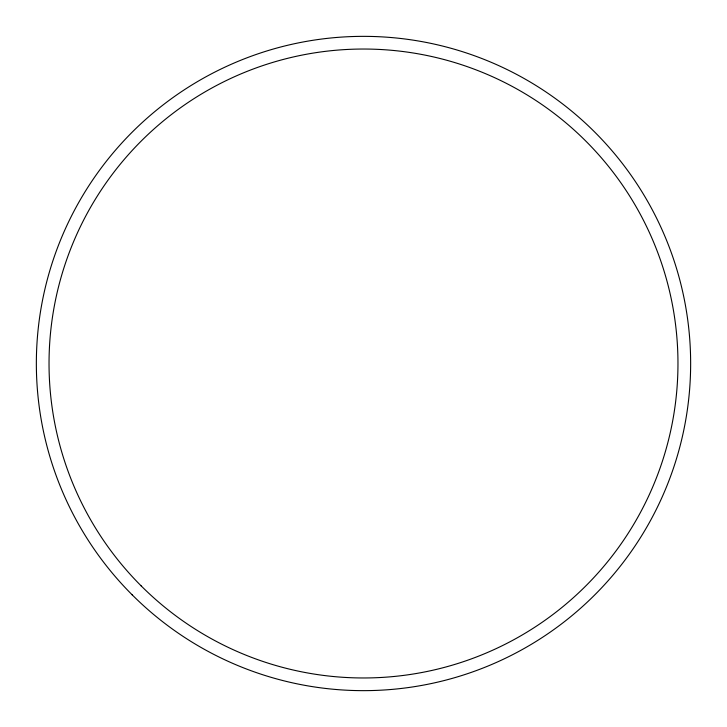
<?xml version="1.0" encoding="UTF-8"?>
<svg xmlns="http://www.w3.org/2000/svg" width="727" height="727" viewBox="0 0 727 727"><rect width="100%" height="100%" fill="white"/><g stroke="black" fill="none" stroke-linecap="round" stroke-linejoin="round"><path stroke-width="1.09" d="M132.169 594.831A327.15 327.15 0 0 0 679.5 448.168A327.15 327.15 0 0 0 278.832 47.5A327.15 327.15 0 0 0 132.169 594.831M141.138 585.862A314.464 314.464 0 0 0 667.25 444.888A314.464 314.464 0 0 0 282.112 59.75A314.464 314.464 0 0 0 141.138 585.862"/></g></svg>
